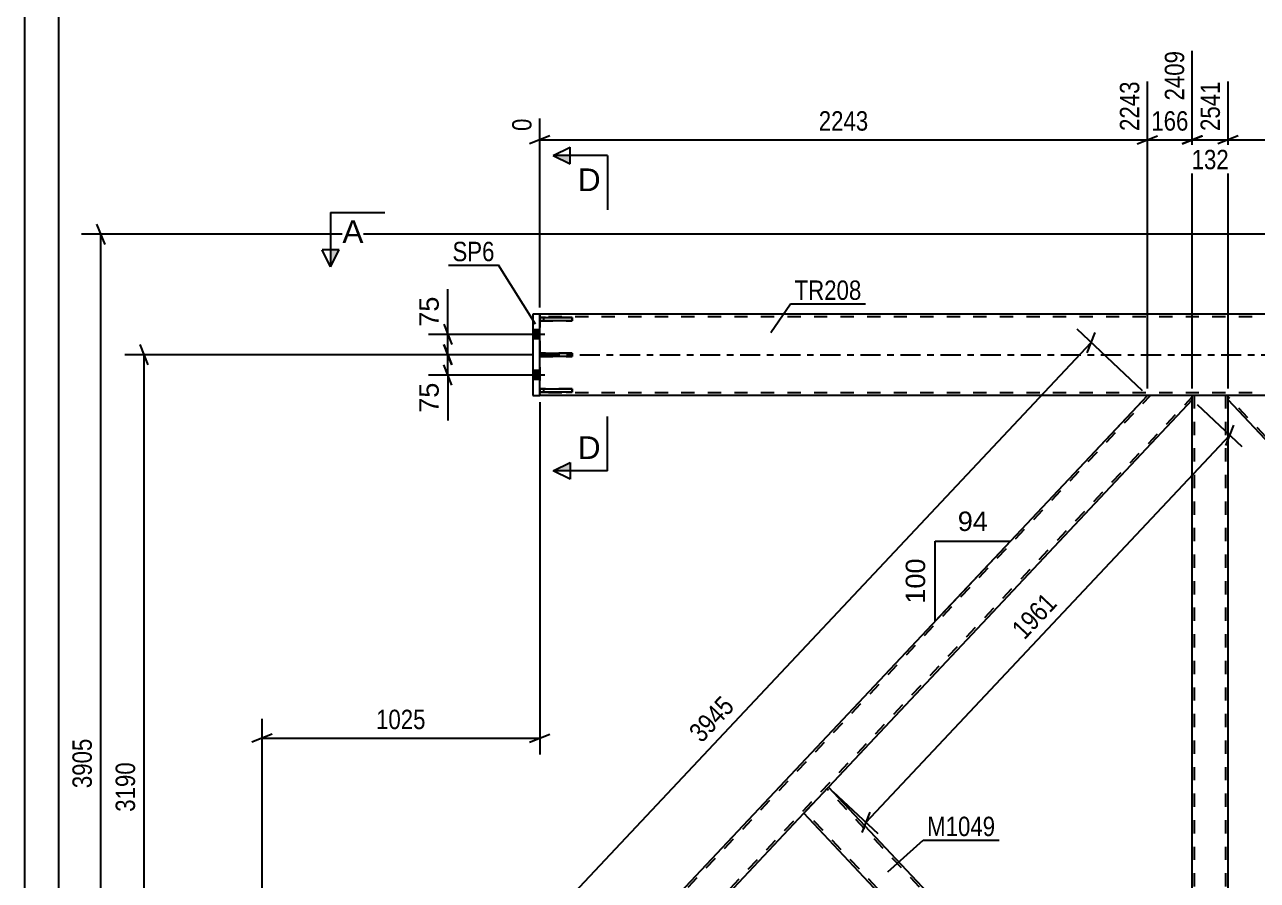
# Model space of a CAD drawing. Header units: millimetres. Extents: x -76 to 765, y -395 to 199.
# Drawn here: x -76 to 106, y -77.6 to 48.7 of the extents above; entities that cross this region are included whole.
import ezdxf

# ---------------------------------------------------------------- set-up
doc = ezdxf.new("R2010")
doc.units = ezdxf.units.MM
doc.linetypes.add('DXK_LINE_DOT2', pattern=[3.9198, 1.9599, -1.9599])
doc.linetypes.add('DXK_LINE_DOT3', pattern=[5.9187, 2.979, -0.9799, 0.9799, -0.9799])
doc.styles.add('Arial', font='ARIAL.TTF', dxfattribs={"height": 0.2})
doc.styles.add('Arial Narrow', font='ARIALN.TTF', dxfattribs={"height": 0.2})

# ---------------------------------------------------------------- blocks, each defined once
blk = doc.blocks.new('Unknown-761551795-1132')
at = {"color": 5, "linetype": 'Continuous'}
for p, q in [((-76.05, 199), (-76.05, -395)), ((-71.05, 194), (-71.05, -390))]:
    blk.add_line(p, q, dxfattribs=at)
blk = doc.blocks.new('Part-761551795-4964 - 4757')
at = {"color": 7, "linetype": 'DXK_LINE_DOT2'}
for p, q in [((4.8, 5.5), (0, 5.5)), ((0, 5.5), (0, 5.02)), ((0.6, 5.02), (0.6, 5.5)), ((4.8, 5.02), (4.8, 5.5)), ((0, 5.02), (4.8, 5.02))]:
    blk.add_line(p, q, dxfattribs=at)
blk = doc.blocks.new('Part-761551795-4961 - 4757')
at = {"color": 7, "linetype": 'DXK_LINE_DOT2'}
for p, q in [((4.8, -5.02), (0, -5.02)), ((0, -5.02), (0, -5.5)), ((0.6, -5.5), (0.6, -5.02)), ((4.8, -5.5), (4.8, -5.02)), ((0, -5.5), (4.8, -5.5))]:
    blk.add_line(p, q, dxfattribs=at)
blk = doc.blocks.new('Part-761551795-4950 - 4757')
at = {"color": 2, "linetype": 'Continuous'}
for p, q in [((212.51, 6), (0, 6)), ((461.41, -6), (0, -6))]:
    blk.add_line(p, q, dxfattribs=at)
at = {"color": 7, "linetype": 'DXK_LINE_DOT2'}
for p, q in [((0, 6), (0, -6)), ((591.24, 5.6), (0, 5.6)), ((591.24, -5.6), (0, -5.6))]:
    blk.add_line(p, q, dxfattribs=at)
at = {"color": 7, "linetype": 'DXK_LINE_DOT3'}
blk.add_line((0, 0), (591.24, 0), dxfattribs=at)
blk = doc.blocks.new('Part-761551795-4967 - 4757')
at = {"color": 7, "linetype": 'DXK_LINE_DOT2'}
for p, q in [((4.8, 0.24), (0, 0.24)), ((0, 0.24), (0, -0.24)), ((0.6, -0.24), (0.6, 0.24)), ((4.8, -0.24), (4.8, 0.24)), ((0, -0.24), (4.8, -0.24))]:
    blk.add_line(p, q, dxfattribs=at)
blk = doc.blocks.new('Part-761551795-4970 - 4757')
at = {"color": 2, "linetype": 'Continuous'}
for p, q in [((0, -5.5), (0, -5.02)), ((0, -5.02), (4.8, -5.02)), ((4.8, -5.02), (4.8, -5.5)), ((4.8, -5.5), (0, -5.5))]:
    blk.add_line(p, q, dxfattribs=at)
at = {"color": 7, "linetype": 'DXK_LINE_DOT2'}
blk.add_line((0.6, -5.5), (0.6, -5.02), dxfattribs=at)
blk = doc.blocks.new('Part-761551795-4973 - 4757')
at = {"color": 2, "linetype": 'Continuous'}
for p, q in [((0, 5.5), (4.8, 5.5)), ((0, 5.5), (0, 5.02)), ((4.8, 5.5), (4.8, 5.02)), ((4.8, 5.02), (0, 5.02))]:
    blk.add_line(p, q, dxfattribs=at)
at = {"color": 7, "linetype": 'DXK_LINE_DOT2'}
blk.add_line((0.6, 5.02), (0.6, 5.5), dxfattribs=at)
blk = doc.blocks.new('Part-761551795-4976 - 4757')
at = {"color": 2, "linetype": 'Continuous'}
for p, q in [((0, 0.24), (4.8, 0.24)), ((0, 0.24), (0, -0.24)), ((4.8, 0.24), (4.8, -0.24)), ((4.8, -0.24), (0, -0.24))]:
    blk.add_line(p, q, dxfattribs=at)
at = {"color": 7, "linetype": 'DXK_LINE_DOT2'}
blk.add_line((0.6, -0.24), (0.6, 0.24), dxfattribs=at)
blk = doc.blocks.new('Part-761551795-5113 - 4757')
at = {"color": 2, "linetype": 'Continuous'}
for p, q in [((39.44, -67.19), (42.63, -63.8)), ((96.36, -120.94), (42.63, -63.8)), ((39, -67.65), (39.44, -67.19)), ((89.73, -121.6), (39, -67.65)), ((96.36, -121.6), (96.36, -120.94))]:
    blk.add_line(p, q, dxfattribs=at)
at = {"color": 7, "linetype": 'DXK_LINE_DOT2'}
for p, q in [((96.36, -121.41), (42.41, -64.03)), ((39.03, -67.62), (39.44, -67.19)), ((39.22, -67.42), (39.24, -67.4)), ((90.17, -121.6), (39.22, -67.42)), ((96.36, -121.6), (89.73, -121.6))]:
    blk.add_line(p, q, dxfattribs=at)
blk = doc.blocks.new('Part-761551795-5153 - 4757')
at = {"color": 7, "linetype": 'DXK_LINE_DOT2'}
for p, q in [((101.64, -6), (96.36, -6)), ((96.36, -6.66), (96.36, -6)), ((96.68, -121.6), (96.68, -6)), ((101.32, -121.6), (101.32, -6)), ((101.64, -6.66), (101.64, -6)), ((96.36, -121.6), (96.36, -120.94)), ((96.36, -121.6), (101.64, -121.6)), ((101.64, -121.6), (101.64, -120.94))]:
    blk.add_line(p, q, dxfattribs=at)
at = {"color": 2, "linetype": 'Continuous'}
for p, q in [((96.36, -120.94), (96.36, -6.66)), ((101.64, -120.94), (101.64, -6.66))]:
    blk.add_line(p, q, dxfattribs=at)
blk = doc.blocks.new('Part-761551795-5218 - 4757')
at = {"color": 2, "linetype": 'Continuous'}
for p, q in [((101.64, -6.66), (101.64, -6)), ((155.38, -63.8), (101.64, -6.66)), ((159, -59.95), (108.27, -6)), ((159, -59.95), (158.56, -60.41)), ((158.56, -60.41), (155.38, -63.8))]:
    blk.add_line(p, q, dxfattribs=at)
at = {"color": 7, "linetype": 'DXK_LINE_DOT2'}
for p, q in [((108.27, -6), (101.64, -6)), ((155.6, -63.57), (101.64, -6.19)), ((158.78, -60.18), (107.83, -6)), ((158.97, -59.98), (158.56, -60.41)), ((155.6, -63.57), (155.61, -63.55))]:
    blk.add_line(p, q, dxfattribs=at)
blk = doc.blocks.new('Part-761551795-5223 - 4757')
at = {"color": 7, "linetype": 'DXK_LINE_DOT2'}
for p, q in [((210.17, -6), (101.64, -121.41)), ((216.36, -6.19), (107.83, -121.6)), ((216.36, -6), (209.73, -6)), ((159, -59.95), (155.38, -63.8)), ((162.63, -63.8), (159, -67.65)), ((108.27, -121.6), (101.64, -121.6))]:
    blk.add_line(p, q, dxfattribs=at)
at = {"color": 7, "linetype": 'DXK_LINE_DOT3'}
blk.add_line((104.64, -121.6), (213.36, -6), dxfattribs=at)
at = {"color": 2, "linetype": 'Continuous'}
for p, q in [((209.73, -6), (159, -59.95)), ((216.36, -6.66), (162.63, -63.8)), ((216.36, -6.66), (216.36, -6)), ((155.38, -63.8), (101.64, -120.94)), ((159, -67.65), (108.27, -121.6)), ((101.64, -121.52), (101.64, -120.94)), ((101.64, -121.6), (101.64, -121.52))]:
    blk.add_line(p, q, dxfattribs=at)
blk = doc.blocks.new('Part-761551795-5228 - 4757')
at = {"color": 7, "linetype": 'DXK_LINE_DOT2'}
for p, q in [((-18.36, -121.41), (90.17, -6)), ((-12.17, -121.6), (96.36, -6.19)), ((96.36, -6), (89.73, -6)), ((39, -67.65), (42.63, -63.8)), ((-18.36, -120.94), (-17.53, -120.06)), ((-18.36, -121.6), (-18.36, -120.94)), ((-18.36, -121.6), (-11.73, -121.6))]:
    blk.add_line(p, q, dxfattribs=at)
at = {"color": 2, "linetype": 'Continuous'}
for p, q in [((-17.53, -120.06), (89.73, -6)), ((96.36, -6.66), (42.63, -63.8)), ((96.36, -6.66), (96.36, -6)), ((-11.73, -121.6), (39, -67.65))]:
    blk.add_line(p, q, dxfattribs=at)
blk = doc.blocks.new('Part-761551795-5243 - 4757')
at = {"color": 2, "linetype": 'Continuous'}
for p, q in [((-1, 6), (-1, -6)), ((0, 6), (-1, 6)), ((0, -6), (0, 6)), ((-1, -6), (0, -6))]:
    blk.add_line(p, q, dxfattribs=at)
blk = doc.blocks.new('Bolt-761551795-5249 - 4757')
at = {"linetype": 'Continuous'}
for points in [[(-1, 3.66), (-1, 2.34), (0, 2.34), (0, 3.66)], [(-1, 3.66), (-1, 2.34), (0, 2.34), (0, 3.66)], [(-1, -2.34), (-1, -3.66), (0, -3.66), (0, -2.34)], [(-1, -2.34), (-1, -3.66), (0, -3.66), (0, -2.34)]]:
    blk.add_hatch(color=1, dxfattribs=at).paths.add_polyline_path(points)
at = {"color": 1, "linetype": 'Continuous'}
for p, q in [((0, 3.66), (-1, 3.66)), ((0, 3.66), (-1, 3.66)), ((0.76, 3), (-4, 3)), ((0.76, 3), (-4, 3)), ((0, 2.34), (-1, 2.34)), ((0, 2.34), (-1, 2.34)), ((0.76, -3), (-4, -3)), ((0.76, -3), (-4, -3)), ((0, -2.34), (-1, -2.34)), ((0, -2.34), (-1, -2.34)), ((0, -3.66), (-1, -3.66)), ((0, -3.66), (-1, -3.66))]:
    blk.add_line(p, q, dxfattribs=at)
blk = doc.blocks.new('StraightDimension-761551795-15829 - 4757')
at = {"color": 7, "linetype": 'Continuous'}
for p, q in [((96.36, -5), (96.36, 44.84)), ((89.73, -5), (89.73, 40.34)), ((88.23, 31.13), (91.23, 32.33)), ((89.73, 31.73), (96.36, 31.73)), ((97.86, 32.33), (94.86, 31.13))]:
    blk.add_line(p, q, dxfattribs=at)
at = {"color": 0}
blk.add_wipeout([(96.39, 32.48), (96.39, 36.68), (89.71, 36.68), (89.71, 32.48)], dxfattribs=at)
at = {"color": 3, "style": 'Arial Narrow'}
blk.add_text('166', height=2.863, dxfattribs=at).set_placement((90.31, 33.08))
at = {"color": 0, "linetype": 'Continuous'}
blk.add_wipeout([(95.76, 45.44), (91.56, 45.44), (91.56, 36.93), (95.76, 36.93)], dxfattribs=at)
at = {"color": 3, "linetype": 'Continuous', "style": 'Arial Narrow'}
blk.add_text('2409', height=2.863, rotation=90.0002, dxfattribs=at).set_placement((95.16, 37.53))
blk = doc.blocks.new('AngleDimension-761551795-5887 - 4757')
at = {"color": 7, "linetype": 'Continuous'}
for p, q in [((89.05, -6.73), (69.51, -27.51)), ((58.41, -27.51), (69.51, -27.51)), ((58.41, -39.31), (69.51, -27.51)), ((58.41, -39.31), (58.41, -27.51))]:
    blk.add_line(p, q, dxfattribs=at)
at = {"color": 0}
for points in [[(66.78, -26.61), (66.78, -22.41), (61.13, -22.41), (61.13, -26.61)], [(57.51, -29.47), (53.31, -29.47), (53.31, -37.34), (57.51, -37.34)]]:
    blk.add_wipeout(points, dxfattribs=at)
at = {"color": 3, "style": 'Arial'}
blk.add_text('94', height=2.865, dxfattribs=at).set_placement((61.73, -26.01))
blk.add_text('100', height=2.865, rotation=90.0002, dxfattribs=at).set_placement((56.91, -36.74))
blk = doc.blocks.new('StraightDimension-761551795-15830 - 4757')
at = {"color": 7, "linetype": 'Continuous'}
for p, q in [((89.73, -5), (89.73, 40.34)), ((0, 7), (0, 34.86)), ((1.5, 32.33), (-1.5, 31.13)), ((0, 31.73), (89.73, 31.73)), ((88.23, 31.13), (91.23, 32.33))]:
    blk.add_line(p, q, dxfattribs=at)
at = {"color": 0, "linetype": 'Continuous'}
for points in [[(89.13, 40.94), (84.93, 40.94), (84.93, 32.43), (89.13, 32.43)], [(-0.6, 35.46), (-4.8, 35.46), (-4.8, 32.43), (-0.6, 32.43)]]:
    blk.add_wipeout(points, dxfattribs=at)
at = {"color": 0}
blk.add_wipeout([(49.12, 32.48), (49.12, 36.68), (40.61, 36.68), (40.61, 32.48)], dxfattribs=at)
at = {"color": 3, "linetype": 'Continuous', "style": 'Arial Narrow'}
for s, height, p in [('2243', 2.863, (88.53, 33.03)), ('0', 2.86, (-1.2, 33.03))]:
    blk.add_text(s, height=height, rotation=90.0002, dxfattribs=at).set_placement(p)
at = {"color": 3, "style": 'Arial Narrow'}
blk.add_text('2243', height=2.863, dxfattribs=at).set_placement((41.21, 33.08))
blk = doc.blocks.new('StraightDimension-761551795-5899 - 4757')
at = {"color": 7, "linetype": 'Continuous'}
for p, q in [((0, -7), (0, -59)), ((-41, -115.8), (-41, -53.75)), ((-39.5, -56), (-42.5, -57.2)), ((-1.5, -57.2), (1.5, -56)), ((-41, -56.6), (0, -56.6))]:
    blk.add_line(p, q, dxfattribs=at)
at = {"color": 0}
blk.add_wipeout([(-16.24, -55.85), (-16.24, -51.65), (-24.76, -51.65), (-24.76, -55.85)], dxfattribs=at)
at = {"color": 3, "style": 'Arial Narrow'}
blk.add_text('1025', height=2.863, dxfattribs=at).set_placement((-24.16, -55.25))
blk = doc.blocks.new('StraightDimension-761551795-5860 - 4757')
at = {"color": 7, "linetype": 'Continuous'}
for p, q in [((97.09, -7.35), (103.66, -13.53)), ((101.32, -13.39), (102.5, -10.38)), ((48.18, -69.02), (101.91, -11.88)), ((43.35, -64.49), (49.93, -70.67)), ((48.77, -67.52), (47.59, -70.53))]:
    blk.add_line(p, q, dxfattribs=at)
at = {"color": 0}
blk.add_wipeout([(77.41, -36.84), (74.36, -33.96), (68.52, -40.16), (71.58, -43.04)], dxfattribs=at)
at = {"color": 3, "style": 'Arial Narrow'}
blk.add_text('1961', height=2.863, rotation=46.7591, dxfattribs=at).set_placement((71.56, -42.19))
blk = doc.blocks.new('StraightDimension-761551795-5891 - 4757')
at = {"color": 7, "linetype": 'Continuous'}
for p, q in [((-1, 0), (-61.25, 0)), ((-57.8, -1.5), (-59, 1.5)), ((-58.4, -127.6), (-58.4, 0)), ((-59, -126.1), (-57.8, -129.1)), ((-41, -127.6), (-61.25, -127.6))]:
    blk.add_line(p, q, dxfattribs=at)
at = {"color": 0}
blk.add_wipeout([(-59.15, -59.54), (-63.35, -59.54), (-63.35, -68.05), (-59.15, -68.05)], dxfattribs=at)
at = {"color": 3, "style": 'Arial Narrow'}
blk.add_text('3190', height=2.863, rotation=90.0002, dxfattribs=at).set_placement((-59.75, -67.45))
blk = doc.blocks.new('StraightDimension-761551795-6224 - 4757')
at = {"color": 7, "linetype": 'Continuous'}
for p, q in [((-1, 0), (-16.41, 0)), ((-14.16, 1.5), (-12.96, -1.5)), ((-13.56, -3), (-13.56, 0)), ((-12.96, -4.5), (-14.16, -1.5)), ((-2.52, -3), (-16.41, -3))]:
    blk.add_line(p, q, dxfattribs=at)
at = {"color": 0}
blk.add_wipeout([(-14.31, -3.53), (-18.51, -3.53), (-18.51, -9.17), (-14.31, -9.17)], dxfattribs=at)
at = {"color": 7, "linetype": 'Continuous'}
blk.add_line((-13.56, -3), (-13.56, -9.7), dxfattribs=at)
blk.add_line((-13.56, -3), (-13.56, -9.7), dxfattribs=at)
at = {"color": 3, "style": 'Arial'}
blk.add_text('75', height=2.865, rotation=90.0002, dxfattribs=at).set_placement((-14.91, -8.57))
blk = doc.blocks.new('StraightDimension-761551795-6233 - 4757')
at = {"color": 7, "linetype": 'Continuous'}
for p, q in [((-14.16, 4.5), (-12.96, 1.5)), ((-2.98, 3), (-16.41, 3)), ((-13.56, 0), (-13.56, 3)), ((-1, 0), (-16.41, 0)), ((-12.96, -1.5), (-14.16, 1.5))]:
    blk.add_line(p, q, dxfattribs=at)
at = {"color": 0}
blk.add_wipeout([(-14.31, 9.17), (-18.51, 9.17), (-18.51, 3.52), (-14.31, 3.52)], dxfattribs=at)
at = {"color": 7, "linetype": 'Continuous'}
blk.add_line((-13.56, 3), (-13.56, 9.7), dxfattribs=at)
blk.add_line((-13.56, 3), (-13.56, 9.7), dxfattribs=at)
at = {"color": 3, "style": 'Arial'}
blk.add_text('75', height=2.865, rotation=90.0002, dxfattribs=at).set_placement((-14.91, 4.13))
blk = doc.blocks.new('StraightDimension-761551795-15827 - 4757')
at = {"color": 7, "linetype": 'Continuous'}
for p, q in [((101.64, -5), (101.64, 40.34)), ((209.73, -5), (209.73, 40.34)), ((103.14, 32.33), (100.14, 31.13)), ((101.64, 31.73), (209.73, 31.73)), ((208.23, 31.13), (211.23, 32.33))]:
    blk.add_line(p, q, dxfattribs=at)
at = {"color": 0, "linetype": 'Continuous'}
blk.add_wipeout([(209.13, 40.94), (204.93, 40.94), (204.93, 32.43), (209.13, 32.43)], dxfattribs=at)
at = {"color": 0}
blk.add_wipeout([(159.94, 32.48), (159.94, 36.68), (151.43, 36.68), (151.43, 32.48)], dxfattribs=at)
at = {"color": 3, "linetype": 'Continuous', "style": 'Arial Narrow'}
blk.add_text('5243', height=2.863, rotation=90.0002, dxfattribs=at).set_placement((208.53, 33.03))
at = {"color": 3, "style": 'Arial Narrow'}
blk.add_text('2702', height=2.863, dxfattribs=at).set_placement((152.03, 33.08))
blk = doc.blocks.new('StraightDimension-761551795-15828 - 4757')
at = {"color": 7, "linetype": 'Continuous'}
for p, q in [((96.36, -5), (96.36, 44.84)), ((101.64, -5), (101.64, 40.34)), ((94.86, 31.13), (97.86, 32.33)), ((96.36, 31.73), (101.64, 31.73)), ((103.14, 32.33), (100.14, 31.13))]:
    blk.add_line(p, q, dxfattribs=at)
at = {"color": 0, "linetype": 'Continuous'}
blk.add_wipeout([(101.04, 40.94), (96.84, 40.94), (96.84, 32.43), (101.04, 32.43)], dxfattribs=at)
at = {"color": 0}
blk.add_wipeout([(102.34, 26.78), (102.34, 30.98), (95.66, 30.98), (95.66, 26.78)], dxfattribs=at)
at = {"color": 3, "linetype": 'Continuous', "style": 'Arial Narrow'}
blk.add_text('2541', height=2.863, rotation=90.0002, dxfattribs=at).set_placement((100.44, 33.03))
at = {"color": 3, "style": 'Arial Narrow'}
blk.add_text('132', height=2.863, dxfattribs=at).set_placement((96.26, 27.38))
blk = doc.blocks.new('StraightDimension-761551795-15979 - 4757')
at = {"color": 7, "linetype": 'Continuous'}
for p, q in [((89.01, -5.31), (79.36, 3.76)), ((80.84, 0.3), (82.02, 3.31)), ((-26.66, -113.13), (81.43, 1.81)), ((-19.09, -120.26), (-28.74, -111.18)), ((-26.07, -111.63), (-27.25, -114.64))]:
    blk.add_line(p, q, dxfattribs=at)
at = {"color": 0}
blk.add_wipeout([(29.76, -52.05), (26.7, -49.17), (20.86, -55.37), (23.92, -58.25)], dxfattribs=at)
at = {"color": 3, "style": 'Arial Narrow'}
blk.add_text('3945', height=2.863, rotation=46.7591, dxfattribs=at).set_placement((23.9, -57.4))
blk = doc.blocks.new('StraightDimension-761551795-18735 - 4757')
at = {"color": 7, "linetype": 'Continuous'}
for p, q in [((-64.18, 16.29), (-65.38, 19.29)), ((211.51, 17.79), (-67.63, 17.79)), ((-64.78, -138.4), (-64.78, 17.79))]:
    blk.add_line(p, q, dxfattribs=at)
at = {"color": 0}
blk.add_wipeout([(-65.53, -56.05), (-69.73, -56.05), (-69.73, -64.56), (-65.53, -64.56)], dxfattribs=at)
at = {"color": 3, "style": 'Arial Narrow'}
blk.add_text('3905', height=2.863, rotation=90.0002, dxfattribs=at).set_placement((-66.13, -63.96))
blk = doc.blocks.new('Mark-761551795-4946 - 4757')
at = {"color": 0}
blk.add_wipeout([(47.5, 8.1), (47.5, 11.1), (37.64, 11.1), (37.64, 8.1)], dxfattribs=at)
blk.add_wipeout([(47.5, 8.1), (47.5, 11.1), (37.64, 11.1), (37.64, 8.1)], dxfattribs=at)
at = {"color": 30, "linetype": 'Continuous'}
for p, q in [((34.13, 3.27), (37.04, 7.5)), ((37.04, 7.5), (48.1, 7.5))]:
    blk.add_line(p, q, dxfattribs=at)
at = {"color": 3, "style": 'Arial Narrow'}
blk.add_text('TR208', height=2.863, dxfattribs=at).set_placement((37.64, 8.1))
blk = doc.blocks.new('Mark-761551795-5109 - 4757')
at = {"color": 0}
blk.add_wipeout([(67.26, -71.04), (67.26, -68.04), (57.21, -68.04), (57.21, -71.04)], dxfattribs=at)
blk.add_wipeout([(67.26, -71.04), (67.26, -68.04), (57.21, -68.04), (57.21, -71.04)], dxfattribs=at)
at = {"color": 30, "linetype": 'Continuous'}
for p, q in [((51.41, -76.3), (56.61, -71.64)), ((56.61, -71.64), (67.86, -71.64))]:
    blk.add_line(p, q, dxfattribs=at)
at = {"color": 3, "style": 'Arial Narrow'}
blk.add_text('M1049', height=2.863, dxfattribs=at).set_placement((57.21, -71.04))
blk = doc.blocks.new('Mark-761551795-5239 - 4757')
at = {"color": 0}
blk.add_wipeout([(-6.67, 13.81), (-6.67, 16.81), (-12.88, 16.81), (-12.88, 13.81)], dxfattribs=at)
blk.add_wipeout([(-6.67, 13.81), (-6.67, 16.81), (-12.88, 16.81), (-12.88, 13.81)], dxfattribs=at)
at = {"color": 30, "linetype": 'Continuous'}
for p in [(-13.48, 13.21), (-0.61, 4.54)]:
    blk.add_line(p, (-6.07, 13.21), dxfattribs=at)
at = {"color": 3, "style": 'Arial Narrow'}
blk.add_text('SP6', height=2.863, dxfattribs=at).set_placement((-12.88, 13.81))
blk = doc.blocks.new('SectionMark-761551795-6302 - 4757')
at = {"linetype": 'Continuous'}
blk.add_hatch(color=6, dxfattribs=at).paths.add_polyline_path([(-30.88, 15.5), (-29.63, 15.5), (-30.88, 13)])
at = {"color": 6, "linetype": 'Continuous'}
for p, q in [((-30.88, 21), (-22.88, 21)), ((-30.88, 21), (-30.88, 13)), ((-30.88, 13), (-32.13, 15.5)), ((-29.63, 15.5), (-32.13, 15.5)), ((-30.88, 13), (-29.63, 15.5))]:
    blk.add_line(p, q, dxfattribs=at)
at = {"color": 0, "linetype": 'Continuous'}
blk.add_wipeout([(-26.02, 16.5), (-26.02, 20), (-29.13, 20), (-29.13, 16.5)], dxfattribs=at)
at = {"color": 3, "linetype": 'Continuous', "style": 'Arial'}
blk.add_text('A', height=3.34, dxfattribs=at).set_placement((-29.13, 16.5))
blk = doc.blocks.new('SectionMark-761551795-6308 - 4757')
at = {"linetype": 'Continuous'}
for points in [[(4.5, 29.41), (4.5, 28.16), (2, 29.41)], [(4.5, -15.88), (4.5, -17.13), (2, -17.13)]]:
    blk.add_hatch(color=6, dxfattribs=at).paths.add_polyline_path(points)
at = {"color": 6, "linetype": 'Continuous'}
for p, q in [((2, 29.41), (4.5, 30.66)), ((10, 29.41), (2, 29.41)), ((2, 29.41), (4.5, 28.16)), ((4.5, 28.16), (4.5, 30.66)), ((10, 29.41), (10, 21.41)), ((10, -17.13), (10, -9.13)), ((2, -17.13), (4.5, -15.88)), ((4.5, -15.88), (4.5, -18.38)), ((10, -17.13), (2, -17.13)), ((4.5, -18.38), (2, -17.13))]:
    blk.add_line(p, q, dxfattribs=at)
at = {"color": 0, "linetype": 'Continuous'}
for points in [[(9, 24.16), (9, 27.66), (5.63, 27.66), (5.63, 24.16)], [(9, -15.38), (9, -11.88), (5.63, -11.88), (5.63, -15.38)]]:
    blk.add_wipeout(points, dxfattribs=at)
at = {"color": 3, "linetype": 'Continuous', "style": 'Arial'}
for p in [(5.63, 24.16), (5.63, -15.38)]:
    blk.add_text('D', height=3.34, dxfattribs=at).set_placement(p)

msp = doc.modelspace()

# ---------------------------------------------------------------- block references
for name in ['Unknown-761551795-1132', 'Part-761551795-4950 - 4757', 'Part-761551795-5243 - 4757', 'Part-761551795-4964 - 4757', 'Part-761551795-4973 - 4757', 'Bolt-761551795-5249 - 4757', 'Part-761551795-4967 - 4757', 'Part-761551795-4976 - 4757', 'Part-761551795-4961 - 4757', 'Part-761551795-4970 - 4757', 'Part-761551795-5228 - 4757', 'Part-761551795-5153 - 4757', 'Part-761551795-5218 - 4757', 'Part-761551795-5223 - 4757', 'Part-761551795-5113 - 4757']:
    msp.add_blockref(name, (0, 0))

# ---------------------------------------------------------------- next in the draw order: block references
for name in ['StraightDimension-761551795-15829 - 4757', 'StraightDimension-761551795-15827 - 4757', 'StraightDimension-761551795-5899 - 4757', 'AngleDimension-761551795-5887 - 4757']:
    msp.add_blockref(name, (0, 0))

# ---------------------------------------------------------------- next in the draw order: block references
for name in ['StraightDimension-761551795-15828 - 4757', 'StraightDimension-761551795-15830 - 4757', 'StraightDimension-761551795-5860 - 4757']:
    msp.add_blockref(name, (0, 0))

# ---------------------------------------------------------------- next in the draw order: block references
msp.add_blockref('StraightDimension-761551795-5891 - 4757', (0, 0))

# ---------------------------------------------------------------- next in the draw order: block references
msp.add_blockref('StraightDimension-761551795-6224 - 4757', (0, 0))

# ---------------------------------------------------------------- next in the draw order: block references
msp.add_blockref('StraightDimension-761551795-6233 - 4757', (0, 0))

# ---------------------------------------------------------------- next in the draw order: block references
msp.add_blockref('StraightDimension-761551795-15979 - 4757', (0, 0))

# ---------------------------------------------------------------- next in the draw order: block references
msp.add_blockref('StraightDimension-761551795-18735 - 4757', (0, 0))

# ---------------------------------------------------------------- next in the draw order: block references
for name in ['Mark-761551795-5239 - 4757', 'Mark-761551795-4946 - 4757', 'Mark-761551795-5109 - 4757']:
    msp.add_blockref(name, (0, 0))

# ---------------------------------------------------------------- next in the draw order: block references
msp.add_blockref('SectionMark-761551795-6302 - 4757', (0, 0))

# ---------------------------------------------------------------- next in the draw order: block references
msp.add_blockref('SectionMark-761551795-6308 - 4757', (0, 0))

doc.saveas('drawing.dxf')
